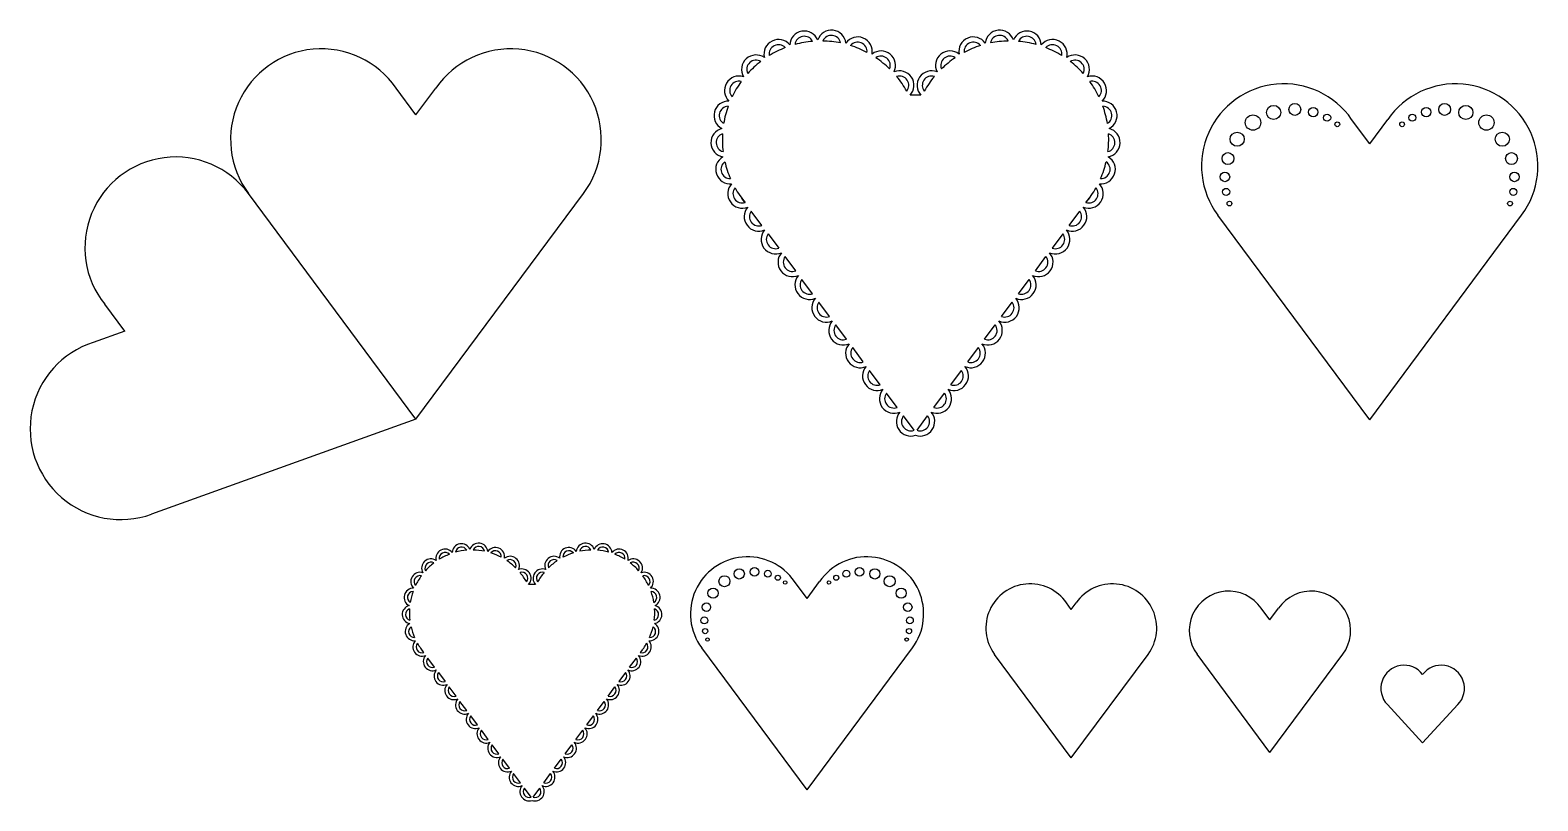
# Model space of a CAD drawing. Extents: x 150 to 787, y -64 to 262.
import ezdxf

# ---------------------------------------------------------------- set-up
doc = ezdxf.new("R2010")
doc.units = 0
doc.layers.get('0').update_dxf_attribs({"linetype": 'CONTINUOUS'})

msp = doc.modelspace()

# ---------------------------------------------------------------- linework, layer by layer
for p, q in [((312.744315, 226.001552), (304.317527, 237.351202)), ((312.744315, 226.001552), (321.171103, 237.351202)), ((526.273029, 234.30458), (521.69875, 234.30458)), ((716.043983, 213.787845), (708.400638, 224.082312)), ((716.043983, 213.787845), (723.687328, 224.082312)), ((312.744315, 97.321982), (241.922719, 192.708306)), ((312.744315, 97.321982), (383.565912, 192.708306)), ((451.868469, 188.905251), (450.508727, 190.736625)), ((459.026609, 179.264284), (454.531314, 185.318789)), ((588.94517, 179.264284), (593.440465, 185.318789)), ((596.103309, 188.905251), (597.463052, 190.736625)), ((716.043983, 97.071681), (651.806707, 183.589889)), ((716.043983, 97.071681), (780.281259, 183.589889)), ((461.678246, 175.692917), (466.159221, 169.633262)), ((586.293533, 175.692917), (581.812557, 169.633262)), ((473.320466, 160.012551), (468.825178, 166.067046)), ((574.651312, 160.012551), (579.146601, 166.067046)), ((480.467395, 150.386684), (475.97211, 156.441175)), ((567.504384, 150.386684), (571.999669, 156.441175)), ((487.614324, 140.760817), (483.119042, 146.815304)), ((560.357455, 140.760817), (564.852737, 146.815304)), ((189.566176, 134.545334), (181.139388, 145.894984)), ((189.566176, 134.545334), (176.264126, 129.761948)), ((494.761253, 131.13495), (490.265974, 137.189432)), ((553.210526, 131.13495), (557.705805, 137.189432)), ((501.908181, 121.509083), (497.412906, 127.563561)), ((546.063597, 121.509083), (550.558873, 127.563561)), ((509.05511, 111.883216), (504.559838, 117.93769)), ((538.916669, 111.883216), (543.411941, 117.93769)), ((516.202039, 102.257349), (511.70677, 108.311818)), ((531.76974, 102.257349), (536.265009, 108.311818)), ((312.744315, 97.321982), (200.949357, 57.120777)), ((523.348967, 92.631483), (518.853702, 98.685947)), ((524.622811, 92.631483), (529.118077, 98.685947)), ((363.29635, 27.419673), (360.392046, 27.419673)), ((478.12454, 21.550981), (472.823683, 28.69046)), ((478.12454, 21.550981), (483.425397, 28.69046)), ((589.85225, 16.881888), (587.809642, 19.632981)), ((589.85225, 16.881888), (591.894857, 19.632981)), ((673.845086, 12.445294), (670.17628, 17.386638)), ((673.845086, 12.445294), (677.513891, 17.386638)), ((478.12454, -59.39469), (433.574331, 0.60792)), ((478.12454, -59.39469), (522.674748, 0.60792)), ((316.05536, -1.405298), (315.192031, -0.242521)), ((320.60021, -7.526546), (317.746055, -3.682416)), ((403.088185, -7.526546), (405.942341, -3.682416)), ((407.633036, -1.405298), (408.496364, -0.242521)), ((589.85225, -45.851881), (557.412573, -2.160385)), ((589.85225, -45.851881), (622.291926, -2.160385)), ((673.845086, -43.578464), (643.011193, -2.049725)), ((673.845086, -43.578464), (704.678978, -2.049725)), ((322.283789, -9.794081), (325.128853, -13.641481)), ((401.404606, -9.794081), (398.559543, -13.641481)), ((329.675675, -19.749869), (326.821524, -15.905745)), ((394.01272, -19.749869), (396.866872, -15.905745)), ((334.213408, -25.861531), (331.359259, -22.017409)), ((389.474988, -25.861531), (392.329137, -22.017409)), ((723.52155, -23.350695), (738.434054, -39.549779)), ((753.346557, -23.350695), (738.434054, -39.549779)), ((338.75114, -31.973192), (335.896993, -28.129074)), ((384.937255, -31.973192), (387.791403, -28.129074)), ((343.288873, -38.084854), (340.434728, -34.240738)), ((380.399523, -38.084854), (383.253668, -34.240738)), ((347.826605, -44.196515), (344.972462, -40.352402)), ((375.86179, -44.196515), (378.715933, -40.352402)), ((352.364338, -50.308177), (349.510197, -46.464066)), ((371.324058, -50.308177), (374.178199, -46.464066)), ((356.90207, -56.419838), (354.047932, -52.575731)), ((366.786325, -56.419838), (369.640464, -52.575731)), ((361.439803, -62.5315), (358.585666, -58.687395)), ((362.248593, -62.5315), (365.10273, -58.687395))]:
    msp.add_line(p, q)
for centre, radius in [((675.406537, 227.037154), 3), ((684.377712, 228.308468), 2.5), ((747.710254, 228.308468), 2.5), ((756.68143, 227.037154), 3), ((666.68474, 222.746097), 3.25), ((692.162251, 227.177935), 2), ((698.046252, 224.80564), 1.5), ((734.041715, 224.80564), 1.5), ((739.925716, 227.177935), 2), ((765.403227, 222.746097), 3.25), ((659.981651, 215.706814), 3), ((702.348046, 222.011343), 1), ((729.73992, 222.011343), 1), ((772.106316, 215.706814), 3), ((656.085512, 207.526451), 2.5), ((776.002454, 207.526451), 2.5), ((654.836179, 199.760094), 2), ((777.251788, 199.760094), 2), ((655.340167, 193.435914), 1.5), ((776.747799, 193.435914), 1.5), ((656.720033, 188.495317), 1), ((775.367933, 188.495317), 1), ((449.463652, 31.879521), 2.16), ((455.922899, 32.794867), 1.8), ((461.527767, 31.980883), 1.44), ((494.721313, 31.980883), 1.44), ((500.32618, 32.794867), 1.8), ((506.785427, 31.879521), 2.16), ((438.357734, 23.721677), 2.16), ((443.183959, 28.78996), 2.34), ((465.764247, 30.272831), 1.08), ((468.861539, 28.260938), 0.72), ((487.38754, 28.260938), 0.72), ((490.484832, 30.272831), 1.08), ((513.06512, 28.78996), 2.34), ((517.891345, 23.721677), 2.16), ((435.552515, 17.831816), 1.8), ((520.696564, 17.831816), 1.8), ((434.652995, 12.240038), 1.44), ((521.596084, 12.240038), 1.44), ((435.015866, 7.686629), 1.08), ((521.233213, 7.686629), 1.08), ((436.00937, 4.129399), 0.72), ((520.239709, 4.129399), 0.72)]:
    msp.add_circle(centre, radius)
for centre, radius, start, end in [((476.938572, 255.321733), 6.14101, 22.571757, 177.490265), ((488.420021, 255.692419), 6.14101, 6.208121, 161.126629), ((559.551757, 255.692419), 6.14101, 18.873371, 173.791879), ((571.033207, 255.321733), 6.14101, 2.509735, 157.428243), ((466.026636, 251.731363), 6.14101, 38.935394, 193.853901), ((466.026636, 251.731363), 3.93601, 43.294263, 189.495032), ((483.968388, 215.579459), 41.673917, 94.846168, 105.215854), ((476.938572, 255.321733), 3.93601, 26.930627, 173.131396), ((488.420021, 255.692419), 3.93601, 10.566991, 156.767759), ((483.968388, 215.579459), 41.673917, 78.482532, 88.852218), ((499.540826, 252.813393), 6.14101, 349.844485, 144.762992), ((483.968388, 215.579459), 41.673917, 62.118895, 72.488582), ((499.540826, 252.813393), 3.93601, 354.203354, 140.404123), ((548.430953, 252.813393), 6.14101, 35.237008, 190.155515), ((548.430953, 252.813393), 3.93601, 39.595877, 185.796646), ((564.00339, 215.579459), 41.673917, 107.511418, 117.881105), ((559.551757, 255.692419), 3.93601, 23.232241, 169.433009), ((564.00339, 215.579459), 41.673917, 91.147782, 101.517468), ((571.033207, 255.321733), 3.93601, 6.868604, 153.069373), ((564.00339, 215.579459), 41.673917, 74.784146, 85.153832), ((581.945142, 251.731363), 6.14101, 346.146099, 141.064606), ((581.945142, 251.731363), 3.93601, 350.504968, 136.705737), ((272.726814, 215.579459), 38.366417, 34.573903, 216.592822), ((352.761816, 215.579459), 38.366417, 323.407178, 145.426097), ((456.568235, 245.212181), 6.14101, 55.29903, 210.217538), ((456.568235, 245.212181), 3.93601, 59.6579, 205.858668), ((483.968388, 215.579459), 41.673917, 111.209805, 121.579491), ((509.400044, 246.917894), 6.14101, 333.480848, 128.399356), ((509.400044, 246.917894), 3.93601, 337.839718, 124.040487), ((483.968388, 215.579459), 41.673917, 45.755259, 56.124945), ((538.571735, 246.917894), 6.14101, 51.600644, 206.519152), ((538.571735, 246.917894), 3.93601, 55.959513, 202.160282), ((564.00339, 215.579459), 41.673917, 123.875055, 134.244741), ((564.00339, 215.579459), 41.673917, 58.420509, 68.790195), ((591.403544, 245.212181), 6.14101, 329.782462, 124.70097), ((591.403544, 245.212181), 3.93601, 334.141332, 120.3421), ((449.329631, 236.292333), 6.14101, 71.662667, 226.581174), ((483.968388, 215.579459), 41.673917, 127.573441, 137.943127), ((517.198941, 238.483542), 6.14101, 317.117212, 112.03572), ((517.198941, 238.483542), 3.93601, 321.476081, 107.67685), ((530.772838, 238.483542), 6.14101, 67.96428, 222.882788), ((530.772838, 238.483542), 3.93601, 72.32315, 218.523919), ((564.00339, 215.579459), 41.673917, 42.056873, 52.426559), ((598.642148, 236.292333), 6.14101, 313.418826, 108.337333), ((449.329631, 236.292333), 3.93601, 76.021536, 222.222305), ((483.968388, 215.579459), 41.673917, 143.937077, 154.306763), ((483.968388, 215.579459), 41.673917, 29.391623, 39.761309), ((564.00339, 215.579459), 41.673917, 140.238691, 150.608377), ((564.00339, 215.579459), 41.673917, 25.693237, 36.062923), ((598.642148, 236.292333), 3.93601, 317.777695, 103.978464), ((679.74693, 204.334699), 34.799471, 34.573903, 216.592822), ((752.341036, 204.334699), 34.799471, 323.407178, 145.426097), ((444.897253, 225.69445), 6.14101, 88.026303, 242.944811), ((444.897253, 225.69445), 3.93601, 92.385172, 238.585941), ((483.968388, 215.579459), 41.673917, 160.300714, 170.6704), ((603.074525, 225.69445), 6.14101, 297.055189, 91.973697), ((564.00339, 215.579459), 41.673917, 9.3296, 19.699286), ((603.074525, 225.69445), 3.93601, 301.414059, 87.614828), ((443.630187, 214.277111), 6.14101, 104.389939, 259.308447), ((443.630187, 214.277111), 3.93601, 108.748809, 254.949577), ((483.968388, 215.579459), 41.673917, 176.66435, 187.034036), ((604.341592, 214.277111), 3.93601, 285.050423, 71.251191), ((564.00339, 215.579459), 41.673917, 352.965964, 3.33565), ((604.341592, 214.277111), 6.14101, 280.691553, 75.610061), ((211.118623, 169.837152), 38.366417, 36.592822, 218.611741), ((445.631081, 202.965281), 6.14101, 120.753576, 275.672083), ((445.631081, 202.965281), 3.93601, 125.112445, 271.313214), ((483.968388, 215.579459), 41.673917, 193.027986, 203.397673), ((602.340698, 202.965281), 6.14101, 264.327917, 59.246424), ((564.00339, 215.579459), 41.673917, 336.602327, 346.972014), ((602.340698, 202.965281), 3.93601, 268.686786, 54.887555), ((450.737836, 192.675376), 6.14101, 137.117212, 292.03572), ((450.737836, 192.675376), 3.93601, 141.476081, 287.67685), ((483.968388, 215.579459), 41.673917, 209.391623, 219.761309), ((597.233943, 192.675376), 6.14101, 247.96428, 42.882788), ((564.00339, 215.579459), 41.673917, 320.238691, 330.608377), ((597.233943, 192.675376), 3.93601, 252.32315, 38.523919), ((457.68591, 182.964919), 6.14101, 139.133612, 294.05212), ((457.68591, 182.964919), 3.93601, 143.270751, 289.914892), ((590.285869, 182.964919), 6.14101, 245.94788, 40.866388), ((590.285869, 182.964919), 3.93601, 250.085108, 36.729249), ((464.832847, 173.339056), 6.14101, 139.133612, 294.05212), ((464.832847, 173.339056), 3.93601, 143.270891, 289.69325), ((583.138931, 173.339056), 6.14101, 245.94788, 40.866388), ((583.138931, 173.339056), 3.93601, 250.30675, 36.729109), ((471.979785, 163.713192), 6.14101, 139.133612, 294.05212), ((471.979785, 163.713192), 3.93601, 143.271031, 289.914613), ((575.991994, 163.713192), 6.14101, 245.94788, 40.866388), ((575.991994, 163.713192), 3.93601, 250.085387, 36.728969), ((479.126723, 154.087329), 6.14101, 139.133612, 294.05212), ((479.126723, 154.087329), 3.93601, 143.27117, 289.914474), ((568.845056, 154.087329), 6.14101, 245.94788, 40.866388), ((568.845056, 154.087329), 3.93601, 250.085526, 36.72883), ((486.273661, 144.461465), 6.14101, 139.133612, 294.05212), ((486.273661, 144.461465), 3.93601, 143.27131, 289.914334), ((561.698118, 144.461465), 6.14101, 245.94788, 40.866388), ((561.698118, 144.461465), 3.93601, 250.085666, 36.72869), ((493.420598, 134.835601), 6.14101, 139.133612, 294.05212), ((493.420598, 134.835601), 3.93601, 143.271449, 289.914195), ((554.55118, 134.835601), 6.14101, 245.94788, 40.866388), ((554.55118, 134.835601), 3.93601, 250.085805, 36.728551), ((187.966765, 93.223883), 38.366417, 107.759547, 289.778466), ((500.567536, 125.209738), 6.14101, 139.133612, 294.05212), ((500.567536, 125.209738), 3.93601, 143.271589, 289.914055), ((547.404243, 125.209738), 6.14101, 245.94788, 40.866388), ((547.404243, 125.209738), 3.93601, 250.085945, 36.728411), ((507.714474, 115.583874), 6.14101, 139.133612, 294.05212), ((507.714474, 115.583874), 3.93601, 143.271728, 289.913915), ((540.257305, 115.583874), 6.14101, 245.94788, 40.866388), ((540.257305, 115.583874), 3.93601, 250.086085, 36.728272), ((514.861412, 105.958011), 6.14101, 139.133612, 294.05212), ((533.110367, 105.958011), 6.14101, 245.94788, 40.866388), ((514.861412, 105.958011), 3.93601, 143.271868, 289.913776), ((533.110367, 105.958011), 3.93601, 250.086224, 36.728132), ((522.008349, 96.332147), 6.14101, 139.133612, 288.785248), ((522.008349, 96.332147), 3.93601, 143.272008, 289.913636), ((525.963429, 96.332147), 6.14101, 251.214752, 40.866388), ((525.963429, 96.332147), 3.93601, 250.086364, 36.727992), ((331.972885, 40.763897), 3.899054, 22.571757, 177.490265), ((339.262694, 40.999254), 3.899054, 6.208121, 161.126629), ((384.425701, 40.999254), 3.899054, 18.873371, 173.791879), ((391.715511, 40.763897), 3.899054, 2.509735, 157.428243), ((325.044672, 38.484297), 3.899054, 38.935394, 193.853901), ((325.044672, 38.484297), 2.499054, 43.294263, 189.495032), ((336.436261, 15.530708), 26.45963, 111.209805, 121.579491), ((331.972885, 40.763897), 2.499054, 26.930627, 173.131396), ((336.436261, 15.530708), 26.45963, 94.846168, 105.215854), ((339.262694, 40.999254), 2.499054, 10.566991, 156.767759), ((336.436261, 15.530708), 26.45963, 78.482532, 88.852218), ((346.323523, 39.1713), 3.899054, 349.844485, 144.762992), ((346.323523, 39.1713), 2.499054, 354.203354, 140.404123), ((336.436261, 15.530708), 26.45963, 62.118895, 72.488582), ((352.583344, 35.428127), 3.899054, 333.480848, 128.399356), ((371.105052, 35.428127), 3.899054, 51.600644, 206.519152), ((377.364873, 39.1713), 3.899054, 35.237008, 190.155515), ((377.364873, 39.1713), 2.499054, 39.595877, 185.796646), ((387.252135, 15.530708), 26.45963, 107.511418, 117.881105), ((384.425701, 40.999254), 2.499054, 23.232241, 169.433009), ((387.252135, 15.530708), 26.45963, 91.147782, 101.517468), ((387.252135, 15.530708), 26.45963, 74.784146, 85.153832), ((391.715511, 40.763897), 2.499054, 6.868604, 153.069373), ((398.643723, 38.484297), 3.899054, 346.146099, 141.064606), ((398.643723, 38.484297), 2.499054, 350.504968, 136.705737), ((387.252135, 15.530708), 26.45963, 58.420509, 68.790195), ((452.951597, 14.994981), 24.134331, 34.573903, 216.592822), ((503.297482, 14.994981), 24.134331, 323.407178, 145.426097), ((314.443399, 28.681738), 3.899054, 71.662667, 226.581174), ((319.039338, 34.345134), 3.899054, 55.29903, 210.217538), ((319.039338, 34.345134), 2.499054, 59.6579, 205.858668), ((336.436261, 15.530708), 26.45963, 127.573441, 137.943127), ((352.583344, 35.428127), 2.499054, 337.839718, 124.040487), ((336.436261, 15.530708), 26.45963, 45.755259, 56.124945), ((357.535024, 30.072983), 3.899054, 317.117212, 112.03572), ((357.535024, 30.072983), 2.499054, 321.476081, 107.67685), ((336.436261, 15.530708), 26.45963, 29.391623, 39.761309), ((366.153372, 30.072983), 3.899054, 67.96428, 222.882788), ((366.153372, 30.072983), 2.499054, 72.32315, 218.523919), ((387.252135, 15.530708), 26.45963, 140.238691, 150.608377), ((371.105052, 35.428127), 2.499054, 55.959513, 202.160282), ((387.252135, 15.530708), 26.45963, 123.875055, 134.244741), ((404.649058, 34.345134), 3.899054, 329.782462, 124.70097), ((404.649058, 34.345134), 2.499054, 334.141332, 120.3421), ((387.252135, 15.530708), 26.45963, 42.056873, 52.426559), ((409.244997, 28.681738), 3.899054, 313.418826, 108.337333), ((311.629191, 21.952924), 3.899054, 88.026303, 242.944811), ((314.443399, 28.681738), 2.499054, 76.021536, 222.222305), ((336.436261, 15.530708), 26.45963, 143.937077, 154.306763), ((387.252135, 15.530708), 26.45963, 25.693237, 36.062923), ((409.244997, 28.681738), 2.499054, 317.777695, 103.978464), ((412.059205, 21.952924), 3.899054, 297.055189, 91.973697), ((572.429664, 8.989373), 18.703746, 34.684906, 216.592822), ((607.274835, 8.989373), 18.703746, 323.407178, 145.315094), ((311.629191, 21.952924), 2.499054, 92.385172, 238.585941), ((336.436261, 15.530708), 26.45963, 160.300714, 170.6704), ((412.059205, 21.952924), 2.499054, 301.414059, 87.614828), ((387.252135, 15.530708), 26.45963, 9.3296, 19.699286), ((656.4225, 7.907784), 16.703746, 34.573903, 216.592822), ((691.267671, 7.907784), 16.703746, 323.407178, 145.426097), ((310.824704, 14.70382), 3.899054, 104.389939, 259.308447), ((310.824704, 14.70382), 2.499054, 108.748809, 254.949577), ((336.436261, 15.530708), 26.45963, 176.66435, 187.034036), ((387.252135, 15.530708), 26.45963, 352.965964, 3.33565), ((412.863692, 14.70382), 2.499054, 285.050423, 71.251191), ((412.863692, 14.70382), 3.899054, 280.691553, 75.610061), ((312.095113, 7.521705), 3.899054, 120.753576, 275.672083), ((312.095113, 7.521705), 2.499054, 125.112445, 271.313214), ((336.436261, 15.530708), 26.45963, 193.027986, 203.397673), ((411.593283, 7.521705), 3.899054, 264.327917, 59.246424), ((387.252135, 15.530708), 26.45963, 336.602327, 346.972014), ((411.593283, 7.521705), 2.499054, 268.686786, 54.887555), ((315.337497, 0.988433), 3.899054, 137.117212, 292.03572), ((315.337497, 0.988433), 2.499054, 141.476081, 287.67685), ((336.436261, 15.530708), 26.45963, 209.391623, 219.761309), ((408.350898, 0.988433), 3.899054, 247.96428, 42.882788), ((387.252135, 15.530708), 26.45963, 320.238691, 330.608377), ((408.350898, 0.988433), 2.499054, 252.32315, 38.523919), ((319.748973, -5.176937), 3.899054, 139.133612, 294.05212), ((319.748973, -5.176937), 2.499054, 143.270751, 289.914892), ((403.939423, -5.176937), 3.899054, 245.94788, 40.866388), ((403.939423, -5.176937), 2.499054, 250.085108, 36.729249), ((324.286711, -11.288596), 3.899054, 139.133612, 294.05212), ((324.286711, -11.288596), 2.499054, 143.270891, 289.69325), ((399.401685, -11.288596), 3.899054, 245.94788, 40.866388), ((399.401685, -11.288596), 2.499054, 250.30675, 36.729109), ((730.571766, -16.524225), 9.813574, 36.758541, 224.076253), ((746.296341, -16.524225), 9.813574, 315.923747, 143.241459), ((328.824449, -17.400255), 3.899054, 139.133612, 294.05212), ((328.824449, -17.400255), 2.499054, 143.271031, 289.914613), ((394.863947, -17.400255), 3.899054, 245.94788, 40.866388), ((394.863947, -17.400255), 2.499054, 250.085387, 36.728969), ((333.362187, -23.511915), 3.899054, 139.133612, 294.05212), ((333.362187, -23.511915), 2.499054, 143.27117, 289.914474), ((390.326208, -23.511915), 3.899054, 245.94788, 40.866388), ((390.326208, -23.511915), 2.499054, 250.085526, 36.72883), ((337.899926, -29.623574), 3.899054, 139.133612, 294.05212), ((337.899926, -29.623574), 2.499054, 143.27131, 289.914334), ((385.78847, -29.623574), 3.899054, 245.94788, 40.866388), ((385.78847, -29.623574), 2.499054, 250.085666, 36.72869), ((342.437664, -35.735234), 3.899054, 139.133612, 294.05212), ((342.437664, -35.735234), 2.499054, 143.271449, 289.914195), ((381.250732, -35.735234), 3.899054, 245.94788, 40.866388), ((381.250732, -35.735234), 2.499054, 250.085805, 36.728551), ((346.975402, -41.846893), 3.899054, 139.133612, 294.05212), ((346.975402, -41.846893), 2.499054, 143.271589, 289.914055), ((376.712994, -41.846893), 3.899054, 245.94788, 40.866388), ((376.712994, -41.846893), 2.499054, 250.085945, 36.728411), ((351.51314, -47.958553), 3.899054, 139.133612, 294.05212), ((351.51314, -47.958553), 2.499054, 143.271728, 289.913915), ((372.175255, -47.958553), 3.899054, 245.94788, 40.866388), ((372.175255, -47.958553), 2.499054, 250.086085, 36.728272), ((356.050879, -54.070212), 3.899054, 139.133612, 294.05212), ((356.050879, -54.070212), 2.499054, 143.271868, 289.913776), ((367.637517, -54.070212), 3.899054, 245.94788, 40.866388), ((367.637517, -54.070212), 2.499054, 250.086224, 36.728132), ((360.588617, -60.181871), 3.899054, 139.133612, 288.785248), ((360.588617, -60.181871), 2.499054, 143.272008, 289.913636), ((363.099779, -60.181871), 3.899054, 251.214752, 40.866388), ((363.099779, -60.181871), 2.499054, 250.086364, 36.727992)]:
    msp.add_arc(centre, radius, start, end)

doc.saveas('drawing.dxf')
